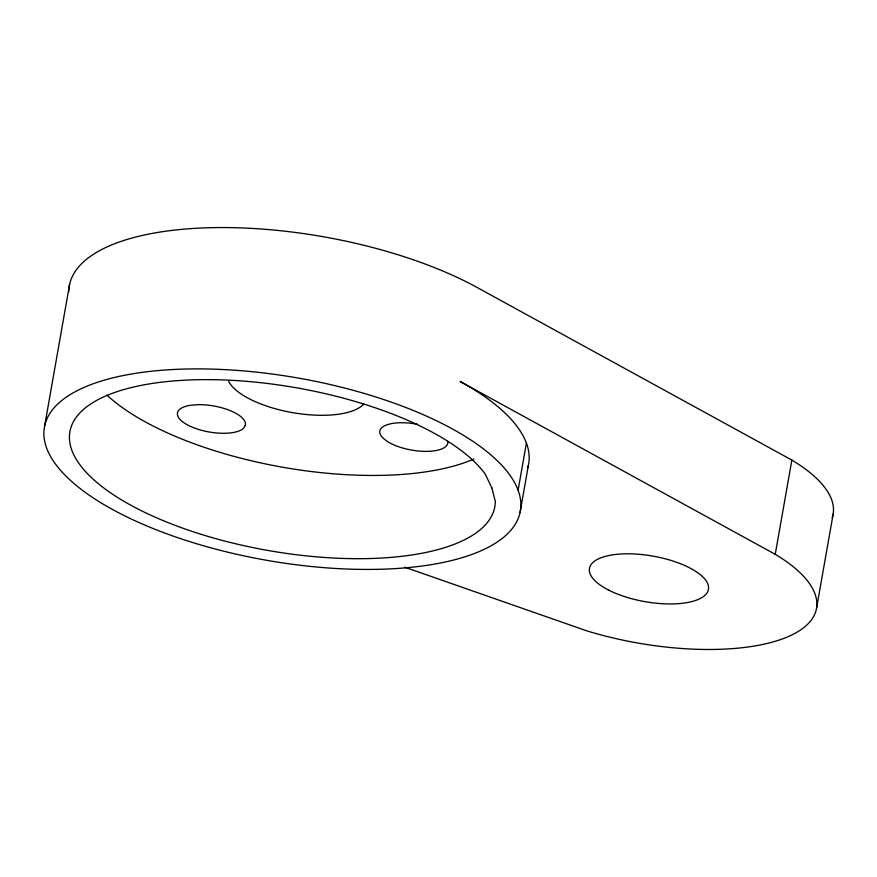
<?xml version="1.0" encoding="UTF-8"?>
<svg xmlns="http://www.w3.org/2000/svg" width="877" height="877" viewBox="0 0 877 877"><rect width="100%" height="100%" fill="white"/><g stroke="black" fill="none" stroke-linecap="round" stroke-linejoin="round"><path stroke-width="1.32" d="M44.661 425.805L69.59 284.466M518.099 490.21L526.408 443.093M520.061 512.519A241.646 92.48 10 0 0 180.585 369.184A241.646 92.48 10 0 0 146.437 525.783A241.646 92.48 10 0 0 520.061 512.519L528.371 465.402M404.494 567.134L586.68 630.815A170.16 65.117 10 0 0 786.088 637.502A170.16 65.117 10 0 0 775.235 554.308L791.854 460.085L476.649 287.228A241.646 92.48 10 0 0 216.937 227.581A241.646 92.48 10 0 0 68.768 291.69M816.531 608.309L833.15 514.086M775.235 554.308L460.041 381.451A241.646 92.48 10 0 1 527.779 467.759M447.84 441.263A34.521 13.21 10 0 1 426.2 451.381A34.521 13.21 10 0 1 387.272 441.449L382.657 437.776A34.521 13.21 10 0 1 417.54 424.304M473.92 459.011A215.753 82.57 10 0 1 106.884 395.099M363.692 404.122A70.763 27.077 10 0 1 293.652 412.826A70.763 27.077 10 0 1 228.678 381.32M791.854 460.085A170.16 65.117 10 0 1 832.207 517.814M245.297 425.509L243.192 428.579A34.521 13.21 10 0 1 191.285 426.748A34.521 13.21 10 0 1 190.101 405.349L197.698 404.67A34.521 13.21 10 0 1 245.297 425.509M491.844 487.864L485.178 474.029A215.753 82.57 10 0 0 140.539 385.507A215.753 82.57 10 0 0 194.924 532.328A215.753 82.57 10 0 0 495.33 501.414L491.844 487.864M608.452 590.002A60.414 23.12 10 0 0 707.103 592.764A60.414 23.12 10 0 0 631.265 553.858A60.414 23.12 10 0 0 608.452 590.002"/></g></svg>
